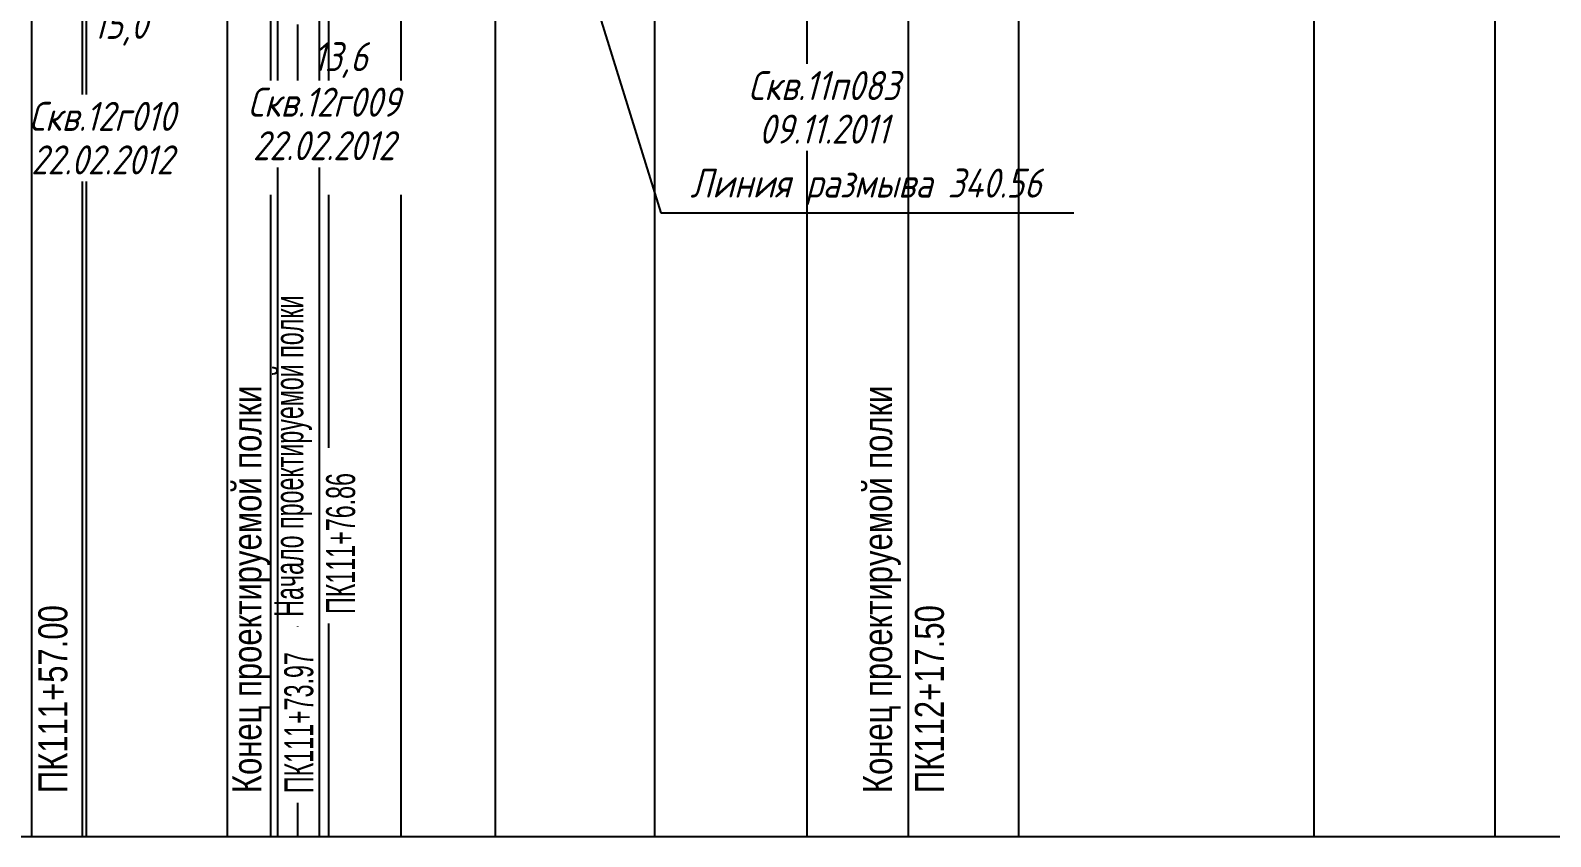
# Model space of a CAD drawing. Extents: x 32 to 1138, y -41 to 702.
# Drawn here: x 206.4 to 311.3, y 295.3 to 350.9 of the extents above; entities that cross this region are included whole.
import ezdxf
from ezdxf.enums import TextEntityAlignment as Align

# ---------------------------------------------------------------- set-up
doc = ezdxf.new("R2010")
doc.units = 0
for name, color, linetype, lineweight in [('ИИ_ГЕОЛОГИЯ_025', 7, 'Continuous', 25), ('ИИ_ГИДРОЛОГИЯ_025', 150, 'Continuous', 25), ('ИИ_ПРОФИЛЬ_025', 7, 'Continuous', 25)]:
    doc.layers.add(name, color=color, linetype=linetype, lineweight=lineweight)
doc.layers.add('Ординаты', color=7, linetype='Continuous')
doc.styles.add('VNIPISIMPLEXCUR', font='simplex.shx', dxfattribs={"width": 0.8, "oblique": 15})

msp = doc.modelspace()

# ---------------------------------------------------------------- linework, layer by layer
at = {"layer": 'ИИ_ГИДРОЛОГИЯ_025'}
msp.add_line((225.209, 417.986), (249.917, 338.371), dxfattribs=at)
at = {"layer": 'ИИ_ГИДРОЛОГИЯ_025', "flags": 128}
msp.add_lwpolyline([(249.917, 338.371), (278.416, 338.371)], dxfattribs=at)
at = {"layer": 'ИИ_ПРОФИЛЬ_025', "flags": 128}
for points in [[(307.485, 431.348), (307.485, 295.348)], [(206.485, 427.898), (206.485, 346.515)], [(226.985, 427.898), (226.985, 347.494)], [(249.485, 384.811), (249.485, 295.348)], [(222.985, 382.421), (222.985, 347.494)], [(219.985, 381.21), (219.985, 295.348)], [(294.985, 377.728), (294.985, 295.348)], [(266.985, 369.058), (266.985, 348.636)], [(209.985, 354.748), (209.985, 346.515)], [(210.245, 354.748), (210.245, 346.515)], [(259.985, 355.248), (259.985, 348.636)], [(231.985, 354.134), (231.985, 347.494)], [(238.485, 354.134), (238.485, 295.348)], [(274.615, 353.881), (274.615, 295.348)], [(224.835, 351.348), (224.835, 347.494)], [(259.985, 342.636), (259.985, 295.348)], [(266.985, 342.636), (266.985, 308.298)], [(206.485, 340.515), (206.485, 295.348)], [(209.985, 340.515), (209.985, 295.348)], [(210.245, 340.515), (210.245, 295.348)], [(222.985, 339.608), (222.985, 295.348)], [(226.985, 339.608), (226.985, 322.167)], [(231.985, 339.608), (231.985, 295.348)], [(224.835, 309.839), (224.835, 309.814)], [(226.985, 310.033), (226.985, 295.348)], [(266.985, 305.64), (266.985, 295.348)], [(224.835, 297.681), (224.835, 295.348)], [(119.485, 295.348), (369.485, 295.348)]]:
    msp.add_lwpolyline(points, dxfattribs=at)
at = {"layer": 'Ординаты'}
for p, q in [((266.985, 429.748), (266.985, 295.348)), ((206.485, 427.898), (206.485, 295.348)), ((223.456, 425.348), (223.456, 347.494)), ((226.344, 425.348), (226.344, 347.494)), ((223.456, 341.494), (223.456, 295.348)), ((226.344, 341.494), (226.344, 295.348))]:
    msp.add_line(p, q, dxfattribs=at)

# ---------------------------------------------------------------- texts
at = {"layer": 'ИИ_ГЕОЛОГИЯ_025', "style": 'VNIPISIMPLEXCUR', "oblique": 15, "width": 0.8}
for s, p in [('15,0', (210.721, 351.36)), ('13,6', (225.898, 349.132))]:
    msp.add_text(s, height=2, dxfattribs=at).set_placement(p, align=Align.MIDDLE_LEFT)
for s, p in [('Скв.11п083', (261.167, 348.136)), ('Скв.12г009', (226.659, 346.994)), ('Скв.12г010', (211.352, 346.015)), ('09.11.2011', (261.167, 345.136)), ('22.02.2012', (226.659, 343.994)), ('22.02.2012', (211.352, 343.015))]:
    msp.add_text(s, height=2, dxfattribs=at).set_placement(p, align=Align.TOP_CENTER)
at = {"layer": 'ИИ_ГИДРОЛОГИЯ_025', "style": 'VNIPISIMPLEXCUR', "oblique": 15, "width": 0.8}
msp.add_text('Линия размыва 340.56', height=2, dxfattribs=at).set_placement((264.07, 340.414), align=Align.MIDDLE_CENTER)
at = {"layer": 'Ординаты', "char_height": 2, "attachment_point": 7, "rotation": 90}
for s, insert in [('{\\W0.6;Начало проектируемой полки}', (225.844, 310.505)), ('\\W0.800;\\W0.8;\\Q0.0;Конец проектируемой полки', (222.956, 298.348)), ('\\W0.800;\\W0.8;\\Q0.0;Конец проектируемой полки', (266.485, 298.348)), ('{\\W0.6;ПК111+76.86}', (228.844, 310.7)), ('\\W0.800;\\W0.8;\\Q0.0;ПК111+57.00', (208.985, 298.348)), ('\\W0.800;\\W0.8;\\Q0.0;ПК112+17.50', (269.485, 298.348)), ('{\\W0.6;ПК111+73.97}', (225.956, 298.348))]:
    msp.add_mtext(s, dxfattribs=dict(at, insert=insert))

doc.saveas('drawing.dxf')
